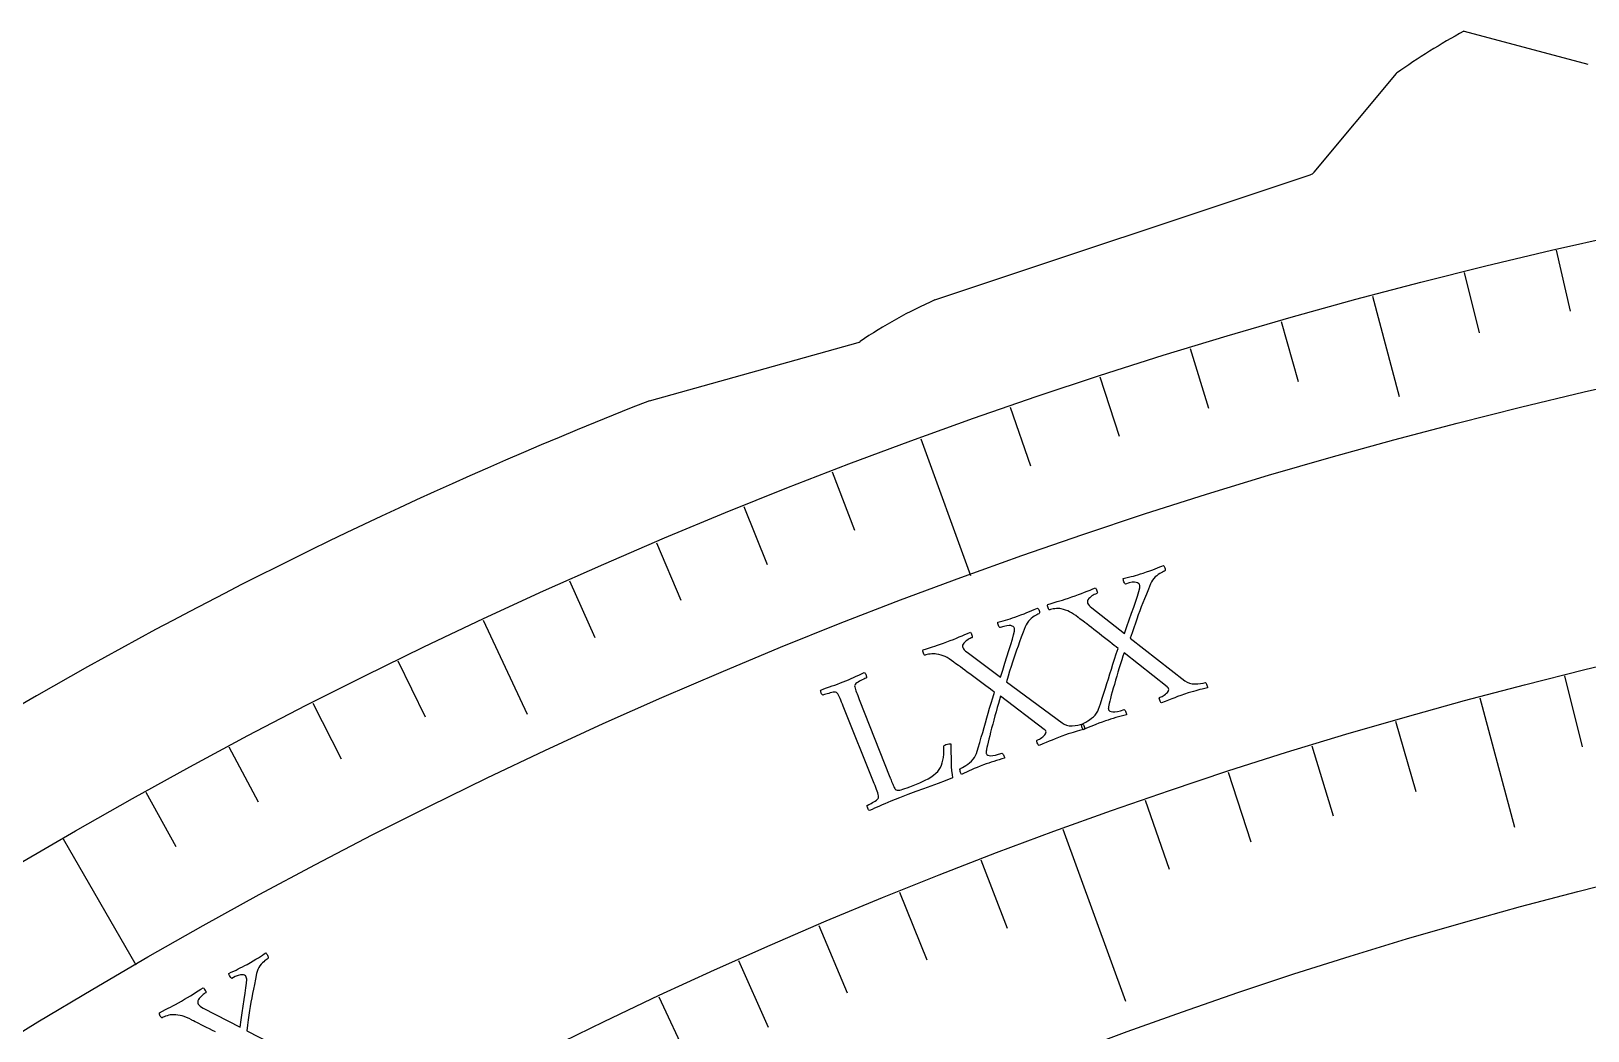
# Model space of a CAD drawing. Header units: millimetres. Extents: x -93 to 93, y -93 to 104.
# Drawn here: x -45.86 to -19.86, y 75.3 to 91.98 of the extents above; entities that cross this region are included whole.
import ezdxf

# ---------------------------------------------------------------- set-up
doc = ezdxf.new("R2010")
doc.units = ezdxf.units.MM
for name, color, linetype in [('CUT_OUTER', 1, 'Continuous'), ('ENGRAVE', 7, 'Continuous'), ('ENGRAVE_FINE', 8, 'Continuous'), ('TEXT', 5, 'Continuous')]:
    doc.layers.add(name, color=color, linetype=linetype)

msp = doc.modelspace()

# ---------------------------------------------------------------- linework, layer by layer
at = {"layer": 'CUT_OUTER'}
for points in [[(-21.9354, 91.9846), (-21.9317, 91.9838), (-19.8635, 91.4329)], [(-24.4325, 89.6338), (-23.06, 91.2806), (-23.0573, 91.2835)], [(-30.7678, 87.4978), (-24.5002, 89.5876)], [(-35.5361, 85.815), (-32.0506, 86.7908), (-32.0341, 86.7965), (-32.0183, 86.8041)]]:
    msp.add_lwpolyline(points, dxfattribs=at)
for centre, radius, start, end in [((-15.8958, 81.0716), 12.4728, 118.96178, 125.04189), ((-24.5477, 89.7299), 0.15, 288.43999, 320.19133), ((-27.6555, 80.4134), 7.7378, 113.71636, 124.32028), ((-7.152, 13.6929), 77.5065, 111.482363, 126.846275)]:
    msp.add_arc(centre, radius, start, end, dxfattribs=at)
at = {"layer": 'ENGRAVE'}
for points in [[(-23.4619, 87.5612), (-23.0131, 85.8859)], [(-31.0041, 85.1831), (-30.1737, 82.9014)], [(-38.3103, 82.1568), (-37.5774, 80.5849)], [(-21.6664, 80.8601), (-21.087, 78.6978)], [(-28.6314, 78.664), (-27.5873, 75.7956)], [(-45.325, 78.5052), (-44.1109, 76.4024)], [(-35.3784, 75.8693), (-34.4324, 73.8405)]]:
    msp.add_lwpolyline(points, dxfattribs=at)
for radius in [90.65, 90.65, 88.2219, 83.7125, 83.7125, 80.1513]:
    msp.add_circle((0, 0), radius, dxfattribs=at)
at = {"layer": 'ENGRAVE_FINE'}
for points in [[(-20.3918, 88.3266), (-20.1577, 87.3127)], [(-21.9302, 87.9573), (-21.6785, 86.9476)], [(-24.9865, 87.1384), (-24.6997, 86.1381)], [(-26.5035, 86.689), (-26.1992, 85.6939)], [(-28.0124, 86.2133), (-27.6908, 85.2236)], [(-29.5128, 85.7113), (-29.174, 84.7273)], [(-32.4861, 84.6291), (-32.1131, 83.6576)], [(-33.9581, 84.0492), (-33.5683, 83.0844)], [(-35.4198, 83.4438), (-35.0132, 82.4859)], [(-36.8707, 82.8129), (-36.4474, 81.8622)], [(-39.7383, 81.4757), (-39.2822, 80.5404)], [(-20.2519, 81.2259), (-19.9565, 80.0411)], [(-41.1542, 80.7697), (-40.6818, 79.8425)], [(-23.0743, 80.4696), (-22.7377, 79.2959)], [(-42.5576, 80.0392), (-42.0691, 79.1204)], [(-24.4752, 80.0547), (-24.1182, 78.887)], [(-25.8686, 79.6153), (-25.4913, 78.4541)], [(-43.948, 79.2843), (-43.4435, 78.3741)], [(-27.2541, 79.1517), (-26.8566, 77.9972)], [(-29.9999, 78.1524), (-29.5623, 77.0124)], [(-31.3593, 77.6169), (-30.9019, 76.4848)], [(-32.7091, 77.0578), (-32.232, 75.9338)], [(-34.0489, 76.4752), (-33.5523, 75.3597)]]:
    msp.add_lwpolyline(points, dxfattribs=at)
at = {"layer": 'TEXT'}
for points in [[(-28.4827, 82.5416), (-28.4261, 82.5614), (-28.3722, 82.581), (-28.3208, 82.6002), (-28.272, 82.6193), (-28.2247, 82.638), (-28.1778, 82.6563), (-28.1311, 82.6743), (-28.0848, 82.6919), (-28.0793, 82.685), (-28.0735, 82.6746), (-28.0674, 82.6608), (-28.0611, 82.6435), (-28.0563, 82.6266), (-28.0547, 82.6139), (-28.0563, 82.6054), (-28.0611, 82.6011), (-28.0736, 82.5963), (-28.0886, 82.5896), (-28.106, 82.5809), (-28.126, 82.5703), (-28.1465, 82.558), (-28.1656, 82.5444), (-28.1834, 82.5295), (-28.1999, 82.5133), (-28.2128, 82.4959), (-28.22, 82.4777), (-28.2215, 82.4585), (-28.2173, 82.4384), (-28.2085, 82.4205), (-28.1939, 82.4014), (-28.1735, 82.3812), (-28.1474, 82.3599), (-27.599, 81.9319), (-27.5605, 82.0473), (-27.5225, 82.1595), (-27.485, 82.2682), (-27.448, 82.3737), (-27.4142, 82.4715), (-27.386, 82.5572), (-27.3635, 82.6309), (-27.3469, 82.6925), (-27.3452, 82.7019), (-27.3445, 82.7109), (-27.3448, 82.7196), (-27.3461, 82.728), (-27.3477, 82.7354), (-27.3491, 82.7411), (-27.3501, 82.7451), (-27.3508, 82.7476), (-27.357, 82.7583), (-27.3683, 82.7682), (-27.3847, 82.7772), (-27.4062, 82.7855), (-27.4356, 82.7897), (-27.4754, 82.7864), (-27.5258, 82.7756), (-27.5866, 82.7573), (-27.5922, 82.7595), (-27.5981, 82.7662), (-27.6044, 82.7775), (-27.6111, 82.7932), (-27.6171, 82.81), (-27.6211, 82.8246), (-27.6234, 82.837), (-27.6237, 82.8471), (-27.5772, 82.8592), (-27.5334, 82.8706), (-27.4922, 82.8812), (-27.4538, 82.8912), (-27.4159, 82.9015), (-27.3763, 82.9129), (-27.3351, 82.9255), (-27.2923, 82.9393), (-27.2335, 82.959), (-27.1798, 82.978), (-27.1311, 82.9961), (-27.0876, 83.0134), (-27.0483, 83.0295), (-27.0126, 83.044), (-26.9803, 83.0569), (-26.9516, 83.0682), (-26.9462, 83.0616), (-26.9406, 83.0524), (-26.9349, 83.0406), (-26.929, 83.0263), (-26.9245, 83.0113), (-26.9228, 82.9976), (-26.9241, 82.9851), (-26.9281, 82.9739), (-26.9367, 82.9706), (-26.9497, 82.9647), (-26.967, 82.9563), (-26.9886, 82.9455), (-27.0125, 82.932), (-27.0369, 82.9157), (-27.0617, 82.8966), (-27.087, 82.8747), (-27.1111, 82.85), (-27.1328, 82.8224), (-27.1519, 82.7918), (-27.1685, 82.7583), (-27.2035, 82.6703), (-27.2361, 82.5883), (-27.2664, 82.5123), (-27.2944, 82.4424), (-27.3208, 82.3753), (-27.3465, 82.308), (-27.3713, 82.2405), (-27.3954, 82.1729), (-27.4199, 82.1019), (-27.4463, 82.0246), (-27.4744, 81.941), (-27.5043, 81.851), (-26.5916, 81.1398), (-26.5564, 81.117), (-26.5168, 81.1009), (-26.4729, 81.0916), (-26.4246, 81.0889), (-26.3757, 81.0909), (-26.33, 81.0959), (-26.2874, 81.1038), (-26.2479, 81.1146), (-26.2413, 81.1082), (-26.2353, 81.0985), (-26.2297, 81.0856), (-26.2246, 81.0695), (-26.2204, 81.0535), (-26.2175, 81.041), (-26.2161, 81.0321), (-26.2159, 81.0266), (-26.2611, 81.0154), (-26.3031, 81.005), (-26.3418, 80.9953), (-26.3773, 80.9865), (-26.4129, 80.9772), (-26.4518, 80.9662), (-26.4941, 80.9533), (-26.5397, 80.9387), (-26.6022, 80.9179), (-26.6603, 80.8978), (-26.714, 80.8784), (-26.7635, 80.8597), (-26.8127, 80.8407), (-26.8661, 80.82), (-26.9234, 80.7977), (-26.9849, 80.7738), (-26.993, 80.7799), (-27.0007, 80.7897), (-27.0078, 80.8031), (-27.0144, 80.8203), (-27.0192, 80.8372), (-27.0208, 80.8499), (-27.0192, 80.8583), (-27.0145, 80.8625), (-27.0038, 80.8668), (-26.9905, 80.8732), (-26.9747, 80.8818), (-26.9563, 80.8925), (-26.9371, 80.905), (-26.919, 80.9186), (-26.9019, 80.9334), (-26.8859, 80.9494), (-26.8729, 80.9657), (-26.865, 80.9814), (-26.8622, 80.9966), (-26.8644, 81.0111), (-26.8658, 81.0145), (-26.868, 81.0183), (-26.8711, 81.0224), (-26.8749, 81.027), (-26.8791, 81.0315), (-26.8833, 81.0352), (-26.8875, 81.0383), (-26.8917, 81.0408), (-27.6079, 81.6115), (-27.6276, 81.5522), (-27.6478, 81.4899), (-27.6684, 81.4246), (-27.6894, 81.3562), (-27.7105, 81.2867), (-27.7311, 81.218), (-27.7513, 81.15), (-27.771, 81.0829), (-27.7896, 81.0182), (-27.8065, 80.9577), (-27.8217, 80.9012), (-27.8352, 80.8489), (-27.8467, 80.8025), (-27.8561, 80.7639), (-27.8633, 80.7331), (-27.8683, 80.7102), (-27.8689, 80.706), (-27.8695, 80.7009), (-27.8703, 80.6949), (-27.8712, 80.688), (-27.8717, 80.6805), (-27.8713, 80.6729), (-27.87, 80.6652), (-27.8677, 80.6574), (-27.8595, 80.6446), (-27.8449, 80.6347), (-27.8238, 80.6277), (-27.7963, 80.6237), (-27.7613, 80.6241), (-27.7179, 80.6308), (-27.6662, 80.6436), (-27.606, 80.6625), (-27.5991, 80.6563), (-27.5923, 80.6469), (-27.5855, 80.6344), (-27.5787, 80.6189), (-27.5731, 80.6034), (-27.5697, 80.5911), (-27.5684, 80.582), (-27.5694, 80.5762), (-27.613, 80.5646), (-27.6569, 80.5528), (-27.7012, 80.5405), (-27.7458, 80.528), (-27.7902, 80.515), (-27.834, 80.5015), (-27.8772, 80.4875), (-27.9199, 80.4731), (-27.9772, 80.4528), (-28.0299, 80.4335), (-28.0782, 80.415), (-28.1219, 80.3974), (-28.1637, 80.38), (-28.2062, 80.3621), (-28.2494, 80.3437), (-28.2933, 80.3248), (-28.2989, 80.3329), (-28.3039, 80.3437), (-28.3083, 80.3571), (-28.3121, 80.3731), (-28.3151, 80.3888), (-28.3171, 80.401), (-28.3181, 80.4099), (-28.3181, 80.4153), (-28.3089, 80.4193), (-28.2936, 80.427), (-28.2724, 80.4383), (-28.2452, 80.4533), (-28.2149, 80.4715), (-28.1841, 80.4924), (-28.1531, 80.5161), (-28.1216, 80.5426), (-28.0926, 80.5712), (-28.0686, 80.6014), (-28.0498, 80.633), (-28.0361, 80.6662), (-28.0051, 80.7601), (-27.9756, 80.8499), (-27.9477, 80.9356), (-27.9213, 81.0171), (-27.8959, 81.0967), (-27.8706, 81.1764), (-27.8455, 81.2562), (-27.8206, 81.3362), (-27.795, 81.4178), (-27.7681, 81.5028), (-27.7398, 81.5911), (-27.7101, 81.6827), (-27.7391, 81.7065), (-27.7719, 81.7328), (-27.8084, 81.7615), (-27.8487, 81.7927), (-27.8912, 81.8255), (-27.9345, 81.8592), (-27.9785, 81.8937), (-28.0234, 81.929), (-28.0679, 81.9641), (-28.1111, 81.9979), (-28.1531, 82.0303), (-28.1937, 82.0614), (-28.2318, 82.0905), (-28.2664, 82.1168), (-28.2973, 82.1404), (-28.3246, 82.1613), (-28.347, 82.1783), (-28.3629, 82.1905), (-28.3725, 82.1978), (-28.3757, 82.2002), (-28.4144, 82.2304), (-28.4511, 82.2564), (-28.4857, 82.2782), (-28.5182, 82.2959), (-28.5505, 82.3106), (-28.5847, 82.3233), (-28.6206, 82.334), (-28.6584, 82.3427), (-28.684, 82.347), (-28.7105, 82.3489), (-28.7377, 82.3486), (-28.7657, 82.346), (-28.7923, 82.3421), (-28.8155, 82.3379), (-28.8352, 82.3334), (-28.8513, 82.3285), (-28.8578, 82.3289), (-28.8643, 82.3346), (-28.8708, 82.3455), (-28.8774, 82.3618), (-28.8827, 82.3794), (-28.8853, 82.3945), (-28.8851, 82.4069), (-28.8823, 82.4168), (-28.826, 82.4346), (-28.7739, 82.4507), (-28.7259, 82.4651), (-28.682, 82.4778), (-28.6382, 82.4907), (-28.5904, 82.5057), (-28.5386, 82.5226), (-28.4827, 82.5416)], [(-30.5696, 81.7916), (-30.5136, 81.8129), (-30.4601, 81.8338), (-30.4093, 81.8544), (-30.361, 81.8747), (-30.3142, 81.8946), (-30.2677, 81.9141), (-30.2215, 81.9333), (-30.1756, 81.9521), (-30.17, 81.9453), (-30.1639, 81.935), (-30.1575, 81.9213), (-30.1508, 81.9042), (-30.1455, 81.8875), (-30.1436, 81.8748), (-30.145, 81.8663), (-30.1497, 81.8619), (-30.1621, 81.8568), (-30.1769, 81.8497), (-30.1941, 81.8405), (-30.2138, 81.8294), (-30.2339, 81.8166), (-30.2527, 81.8025), (-30.2701, 81.7872), (-30.2862, 81.7705), (-30.2986, 81.7529), (-30.3054, 81.7344), (-30.3064, 81.7152), (-30.3017, 81.6953), (-30.2924, 81.6775), (-30.2774, 81.6589), (-30.2565, 81.6392), (-30.2299, 81.6185), (-29.6708, 81.2046), (-29.6352, 81.321), (-29.6001, 81.434), (-29.5653, 81.5437), (-29.5311, 81.6501), (-29.4997, 81.7487), (-29.4737, 81.8352), (-29.4531, 81.9094), (-29.438, 81.9714), (-29.4365, 81.9808), (-29.4361, 81.9898), (-29.4366, 81.9985), (-29.4381, 82.0069), (-29.44, 82.0142), (-29.4414, 82.0199), (-29.4425, 82.0239), (-29.4433, 82.0263), (-29.4498, 82.0369), (-29.4613, 82.0465), (-29.478, 82.0551), (-29.4997, 82.0629), (-29.5291, 82.0663), (-29.5689, 82.0619), (-29.619, 82.0499), (-29.6793, 82.0301), (-29.6849, 82.0321), (-29.691, 82.0387), (-29.6976, 82.0498), (-29.7047, 82.0653), (-29.7111, 82.082), (-29.7155, 82.0965), (-29.7181, 82.1088), (-29.7187, 82.1189), (-29.6725, 82.1321), (-29.629, 82.1446), (-29.5881, 82.1564), (-29.5499, 82.1673), (-29.5123, 82.1785), (-29.473, 82.1909), (-29.4322, 82.2046), (-29.3898, 82.2194), (-29.3314, 82.2407), (-29.2782, 82.261), (-29.23, 82.2803), (-29.1869, 82.2987), (-29.1481, 82.3158), (-29.1127, 82.3312), (-29.0808, 82.3449), (-29.0524, 82.357), (-29.0468, 82.3505), (-29.041, 82.3415), (-29.035, 82.3299), (-29.0288, 82.3157), (-29.0239, 82.3008), (-29.0219, 82.2871), (-29.0228, 82.2746), (-29.0265, 82.2633), (-29.0351, 82.2597), (-29.0479, 82.2536), (-29.0649, 82.2448), (-29.0862, 82.2334), (-29.1098, 82.2192), (-29.1338, 82.2023), (-29.1581, 82.1826), (-29.1828, 82.1601), (-29.2064, 82.1348), (-29.2273, 82.1066), (-29.2456, 82.0756), (-29.2614, 82.0417), (-29.2941, 81.9528), (-29.3247, 81.87), (-29.353, 81.7933), (-29.3792, 81.7226), (-29.4039, 81.6549), (-29.4278, 81.587), (-29.451, 81.5189), (-29.4733, 81.4507), (-29.496, 81.3791), (-29.5204, 81.3012), (-29.5464, 81.2168), (-29.574, 81.1261), (-28.6436, 80.4383), (-28.6078, 80.4165), (-28.5678, 80.4014), (-28.5237, 80.3931), (-28.4753, 80.3917), (-28.4265, 80.395), (-28.3809, 80.4011), (-28.3385, 80.4101), (-28.2993, 80.4219), (-28.2926, 80.4156), (-28.2863, 80.4061), (-28.2804, 80.3934), (-28.2749, 80.3774), (-28.2703, 80.3615), (-28.2671, 80.3491), (-28.2654, 80.3402), (-28.2651, 80.3347), (-28.31, 80.3224), (-28.3517, 80.3109), (-28.3902, 80.3003), (-28.4254, 80.2906), (-28.4608, 80.2804), (-28.4994, 80.2683), (-28.5413, 80.2544), (-28.5866, 80.2387), (-28.6485, 80.2162), (-28.7061, 80.1947), (-28.7593, 80.1739), (-28.8082, 80.154), (-28.857, 80.1337), (-28.9098, 80.1117), (-28.9666, 80.0879), (-29.0274, 80.0625), (-29.0357, 80.0683), (-29.0436, 80.0779), (-29.051, 80.0912), (-29.0581, 80.1082), (-29.0633, 80.125), (-29.0652, 80.1376), (-29.0639, 80.1461), (-29.0593, 80.1504), (-29.0487, 80.155), (-29.0355, 80.1617), (-29.0199, 80.1707), (-29.0018, 80.1819), (-28.983, 80.1948), (-28.9652, 80.2089), (-28.9485, 80.2241), (-28.9329, 80.2405), (-28.9204, 80.2572), (-28.9128, 80.2731), (-28.9104, 80.2883), (-28.9129, 80.3028), (-28.9145, 80.3061), (-28.9168, 80.3098), (-28.9199, 80.3139), (-28.9239, 80.3184), (-28.9282, 80.3227), (-28.9325, 80.3264), (-28.9368, 80.3294), (-28.941, 80.3318), (-29.6715, 80.884), (-29.6897, 80.8243), (-29.7083, 80.7615), (-29.7272, 80.6957), (-29.7465, 80.6268), (-29.7658, 80.5568), (-29.7847, 80.4875), (-29.8031, 80.4191), (-29.8211, 80.3515), (-29.8381, 80.2864), (-29.8534, 80.2254), (-29.8672, 80.1686), (-29.8793, 80.1159), (-29.8897, 80.0692), (-29.8981, 80.0304), (-29.9045, 79.9995), (-29.909, 79.9764), (-29.9094, 79.9723), (-29.9099, 79.9671), (-29.9106, 79.9611), (-29.9113, 79.9542), (-29.9116, 79.9467), (-29.911, 79.9391), (-29.9094, 79.9314), (-29.907, 79.9237), (-29.8985, 79.9111), (-29.8836, 79.9016), (-29.8624, 79.8952), (-29.8347, 79.8918), (-29.7998, 79.8931), (-29.7566, 79.9009), (-29.7052, 79.915), (-29.6455, 79.9355), (-29.6384, 79.9294), (-29.6314, 79.9202), (-29.6243, 79.9079), (-29.6171, 79.8925), (-29.6111, 79.8772), (-29.6074, 79.865), (-29.6059, 79.8559), (-29.6067, 79.8501), (-29.65, 79.8374), (-29.6936, 79.8245), (-29.7376, 79.8111), (-29.7818, 79.7974), (-29.8259, 79.7833), (-29.8693, 79.7687), (-29.9122, 79.7536), (-29.9544, 79.7381), (-30.0112, 79.7164), (-30.0635, 79.6957), (-30.1112, 79.676), (-30.1545, 79.6573), (-30.1958, 79.6389), (-30.2378, 79.6199), (-30.2806, 79.6004), (-30.324, 79.5804), (-30.3298, 79.5884), (-30.3351, 79.599), (-30.3398, 79.6123), (-30.344, 79.6282), (-30.3474, 79.6438), (-30.3497, 79.656), (-30.3509, 79.6648), (-30.3511, 79.6702), (-30.342, 79.6745), (-30.3269, 79.6826), (-30.306, 79.6944), (-30.2792, 79.7101), (-30.2493, 79.729), (-30.2191, 79.7507), (-30.1887, 79.7752), (-30.1579, 79.8025), (-30.1296, 79.8318), (-30.1064, 79.8626), (-30.0884, 79.8947), (-30.0756, 79.9282), (-30.047, 80.0229), (-30.0198, 80.1134), (-29.994, 80.1997), (-29.9698, 80.2819), (-29.9463, 80.3621), (-29.9231, 80.4424), (-29.9, 80.5229), (-29.8771, 80.6034), (-29.8537, 80.6857), (-29.8289, 80.7714), (-29.8028, 80.8604), (-29.7754, 80.9527), (-29.8051, 80.9757), (-29.8385, 81.0011), (-29.8757, 81.0289), (-29.9168, 81.0591), (-29.9601, 81.0908), (-30.0043, 81.1234), (-30.0492, 81.1568), (-30.0949, 81.191), (-30.1403, 81.2249), (-30.1844, 81.2576), (-30.2271, 81.2889), (-30.2685, 81.319), (-30.3074, 81.3471), (-30.3426, 81.3725), (-30.3741, 81.3953), (-30.4019, 81.4155), (-30.4247, 81.432), (-30.441, 81.4437), (-30.4507, 81.4508), (-30.454, 81.4531), (-30.4935, 81.4823), (-30.5308, 81.5073), (-30.5659, 81.5283), (-30.5989, 81.5452), (-30.6316, 81.559), (-30.666, 81.5708), (-30.7023, 81.5806), (-30.7402, 81.5884), (-30.766, 81.592), (-30.7924, 81.5933), (-30.8196, 81.5923), (-30.8476, 81.589), (-30.8741, 81.5844), (-30.8971, 81.5796), (-30.9167, 81.5745), (-30.9327, 81.5692), (-30.9392, 81.5695), (-30.9458, 81.575), (-30.9526, 81.5858), (-30.9597, 81.6019), (-30.9654, 81.6194), (-30.9683, 81.6344), (-30.9685, 81.6468), (-30.9659, 81.6567), (-30.9101, 81.676), (-30.8584, 81.6934), (-30.8108, 81.709), (-30.7673, 81.7229), (-30.7238, 81.7369), (-30.6764, 81.753), (-30.625, 81.7713), (-30.5696, 81.7916)], [(-31.5181, 79.5322), (-31.5167, 79.5287), (-31.515, 79.5245), (-31.513, 79.5194), (-31.5107, 79.5136), (-31.5047, 79.4985), (-31.4979, 79.4814), (-31.4903, 79.462), (-31.4818, 79.4406), (-31.4728, 79.4186), (-31.4639, 79.3978), (-31.455, 79.3781), (-31.4461, 79.3595), (-31.4375, 79.3435), (-31.4297, 79.3318), (-31.4227, 79.3242), (-31.4165, 79.3209), (-31.3963, 79.3175), (-31.3752, 79.317), (-31.3532, 79.3193), (-31.3303, 79.3244), (-31.3039, 79.3325), (-31.2714, 79.3436), (-31.2327, 79.3578), (-31.1878, 79.3751), (-31.0177, 79.4418), (-30.9738, 79.4604), (-30.9288, 79.4823), (-30.8825, 79.5075), (-30.8352, 79.5361), (-30.7904, 79.5668), (-30.7519, 79.5983), (-30.7198, 79.6308), (-30.694, 79.6641), (-30.6751, 79.6969), (-30.6586, 79.7332), (-30.6446, 79.7731), (-30.6331, 79.8164), (-30.6246, 79.8644), (-30.6199, 79.9181), (-30.6189, 79.9776), (-30.6216, 80.0427), (-30.6197, 80.0529), (-30.613, 80.0621), (-30.6014, 80.0706), (-30.5851, 80.0781), (-30.5589, 80.0868), (-30.5365, 80.0913), (-30.5179, 80.0917), (-30.5031, 80.088), (-30.5012, 80.016), (-30.4996, 79.9418), (-30.4981, 79.8652), (-30.4968, 79.7863), (-30.4943, 79.7097), (-30.4893, 79.6398), (-30.4817, 79.5767), (-30.4715, 79.5205), (-30.5938, 79.4739), (-30.7159, 79.4282), (-30.8379, 79.3831), (-30.9597, 79.3388), (-31.0851, 79.2929), (-31.2179, 79.243), (-31.358, 79.189), (-31.5054, 79.1309), (-31.5563, 79.1103), (-31.6043, 79.0901), (-31.6493, 79.0704), (-31.6915, 79.0512), (-31.7326, 79.0323), (-31.7747, 79.0137), (-31.8178, 78.9954), (-31.8619, 78.9772), (-31.8702, 78.9825), (-31.8777, 78.9907), (-31.8843, 79.002), (-31.8902, 79.0163), (-31.8948, 79.0311), (-31.8974, 79.044), (-31.8981, 79.055), (-31.897, 79.064), (-31.8859, 79.0688), (-31.8712, 79.0757), (-31.853, 79.0848), (-31.8311, 79.096), (-31.8078, 79.1086), (-31.7856, 79.1219), (-31.7642, 79.136), (-31.7439, 79.1508), (-31.7267, 79.1651), (-31.7149, 79.1777), (-31.7084, 79.1886), (-31.7073, 79.1979), (-31.7098, 79.22), (-31.7147, 79.2444), (-31.7221, 79.2709), (-31.7319, 79.2996), (-31.7432, 79.3299), (-31.7553, 79.3614), (-31.7679, 79.3939), (-31.7813, 79.4274), (-32.299, 80.7213), (-32.3125, 80.7549), (-32.3259, 80.7875), (-32.3391, 80.819), (-32.3521, 80.8494), (-32.3651, 80.8776), (-32.3783, 80.9024), (-32.3917, 80.9237), (-32.4054, 80.9415), (-32.4131, 80.9485), (-32.4257, 80.9523), (-32.4431, 80.9527), (-32.4654, 80.9498), (-32.4903, 80.9449), (-32.5156, 80.9391), (-32.5412, 80.9326), (-32.5672, 80.9251), (-32.5912, 80.9178), (-32.6111, 80.9115), (-32.6269, 80.9062), (-32.6384, 80.9019), (-32.6456, 80.9075), (-32.6528, 80.9159), (-32.6599, 80.927), (-32.6669, 80.9408), (-32.6726, 80.9552), (-32.6756, 80.9679), (-32.6759, 80.9791), (-32.6734, 80.9886), (-32.6256, 81.006), (-32.5781, 81.023), (-32.5309, 81.0395), (-32.4841, 81.0558), (-32.4377, 81.072), (-32.3919, 81.0886), (-32.3467, 81.1056), (-32.3022, 81.123), (-32.2568, 81.1414), (-32.2122, 81.1602), (-32.1684, 81.1792), (-32.1254, 81.1986), (-32.0823, 81.2182), (-32.0381, 81.238), (-31.9928, 81.258), (-31.9465, 81.2781), (-31.9382, 81.2729), (-31.9307, 81.2646), (-31.9241, 81.2533), (-31.9183, 81.2389), (-31.914, 81.224), (-31.9115, 81.2111), (-31.9109, 81.2001), (-31.9123, 81.191), (-31.9236, 81.1862), (-31.9387, 81.1793), (-31.9575, 81.1702), (-31.98, 81.159), (-32.0039, 81.1465), (-32.0267, 81.1338), (-32.0485, 81.1208), (-32.0693, 81.1076), (-32.087, 81.0945), (-32.0994, 81.0822), (-32.1067, 81.0705), (-32.1088, 81.0596), (-32.1064, 81.0412), (-32.1021, 81.0209), (-32.0959, 80.9986), (-32.0878, 80.9744), (-32.0784, 80.9487), (-32.0684, 80.9219), (-32.0577, 80.8941), (-32.0463, 80.8651), (-32.0444, 80.8604), (-32.0426, 80.8558), (-32.0407, 80.8511), (-32.0389, 80.8464), (-32.0371, 80.8418), (-32.0352, 80.8371), (-32.0334, 80.8325), (-32.0315, 80.8278)]]:
    msp.add_lwpolyline(points, close=True, dxfattribs=at)
msp.add_lwpolyline([(-42.7838, 75.2809), (-42.8341, 75.3071), (-42.8829, 75.3322), (-42.9301, 75.3563), (-42.9758, 75.3793), (-43.0187, 75.4008), (-43.0576, 75.4202), (-43.0923, 75.4376), (-43.1231, 75.453), (-43.1482, 75.4656), (-43.1661, 75.4746), (-43.1769, 75.48), (-43.1805, 75.4818), (-43.2242, 75.5042), (-43.265, 75.5229), (-43.3031, 75.538), (-43.3383, 75.5493), (-43.3728, 75.5577), (-43.4087, 75.5638), (-43.4461, 75.5676), (-43.4848, 75.5692), (-43.5108, 75.5686), (-43.5371, 75.5656), (-43.5638, 75.5602), (-43.5908, 75.5525), (-43.6163, 75.5437), (-43.6382, 75.5352), (-43.6567, 75.5271), (-43.6717, 75.5193), (-43.6781, 75.5185), (-43.6855, 75.5228), (-43.694, 75.5324), (-43.7035, 75.5472), (-43.712, 75.5635), (-43.7173, 75.5778), (-43.7195, 75.5901), (-43.7185, 75.6003), (-43.6666, 75.6282), (-43.6183, 75.6538), (-43.5739, 75.6769), (-43.5331, 75.6975), (-43.4925, 75.7184), (-43.4483, 75.7419), (-43.4005, 75.7682), (-43.3492, 75.7973), (-43.3492, 75.7973), (-43.2973, 75.8273), (-43.2479, 75.8565), (-43.201, 75.885), (-43.1566, 75.9128), (-43.1137, 75.94), (-43.0709, 75.9668), (-43.0284, 75.9931), (-42.9862, 76.0191), (-42.9795, 76.0133), (-42.9719, 76.0041), (-42.9634, 75.9917), (-42.9539, 75.9759), (-42.946, 75.9602), (-42.9421, 75.948), (-42.9421, 75.9394), (-42.946, 75.9343), (-42.9574, 75.9272), (-42.9709, 75.9178), (-42.9864, 75.906), (-43.004, 75.8918), (-43.0219, 75.876), (-43.0382, 75.859), (-43.0529, 75.8411), (-43.066, 75.8221), (-43.0755, 75.8027), (-43.0792, 75.7834), (-43.0771, 75.7643), (-43.0692, 75.7453), (-43.0572, 75.7293), (-43.0393, 75.7133), (-43.0156, 75.6972), (-42.986, 75.6812), (-42.3675, 75.3628), (-42.3511, 75.4833), (-42.3346, 75.6005), (-42.3181, 75.7144), (-42.3014, 75.8249), (-42.2863, 75.9273), (-42.2745, 76.0168), (-42.2662, 76.0934), (-42.2613, 76.157), (-42.2614, 76.1665), (-42.2624, 76.1755), (-42.2643, 76.184), (-42.2671, 76.192), (-42.2701, 76.1989), (-42.2725, 76.2043), (-42.2742, 76.2081), (-42.2754, 76.2103), (-42.2835, 76.2197), (-42.2964, 76.2273), (-42.3143, 76.2332), (-42.3369, 76.2373), (-42.3665, 76.2359), (-42.4051, 76.2253), (-42.4525, 76.2053), (-42.5089, 76.176), (-42.5148, 76.1772), (-42.5219, 76.1827), (-42.5301, 76.1925), (-42.5396, 76.2067), (-42.5486, 76.2221), (-42.5554, 76.2357), (-42.5598, 76.2475), (-42.5621, 76.2573), (-42.5186, 76.2779), (-42.4777, 76.2972), (-42.4392, 76.3154), (-42.4033, 76.3323), (-42.368, 76.3495), (-42.3312, 76.368), (-42.2931, 76.3881), (-42.2536, 76.4096), (-42.1995, 76.44), (-42.1502, 76.4686), (-42.1058, 76.4954), (-42.0662, 76.5205), (-42.0307, 76.5436), (-41.9982, 76.5645), (-41.969, 76.5832), (-41.9428, 76.5997), (-41.9363, 76.5942), (-41.9291, 76.5862), (-41.9213, 76.5757), (-41.9129, 76.5627), (-41.9057, 76.5488), (-41.9015, 76.5356), (-41.9003, 76.5232), (-41.9022, 76.5114), (-41.9101, 76.5065), (-41.9217, 76.4983), (-41.9371, 76.4869), (-41.9563, 76.4722), (-41.9774, 76.4545), (-41.9983, 76.4339), (-42.0191, 76.4106), (-42.0398, 76.3844), (-42.059, 76.3556), (-42.0751, 76.3244), (-42.0882, 76.2908), (-42.0983, 76.2549), (-42.1163, 76.1619), (-42.1331, 76.0752), (-42.1487, 75.9949), (-42.1632, 75.921), (-42.1767, 75.8501), (-42.1893, 75.7793), (-42.2012, 75.7084), (-42.2122, 75.6374), (-42.2231, 75.5631), (-42.2346, 75.4823), (-42.2467, 75.3948), (-42.2593, 75.3008), (-41.2302, 74.7719)], dxfattribs=at)

doc.saveas('drawing.dxf')
